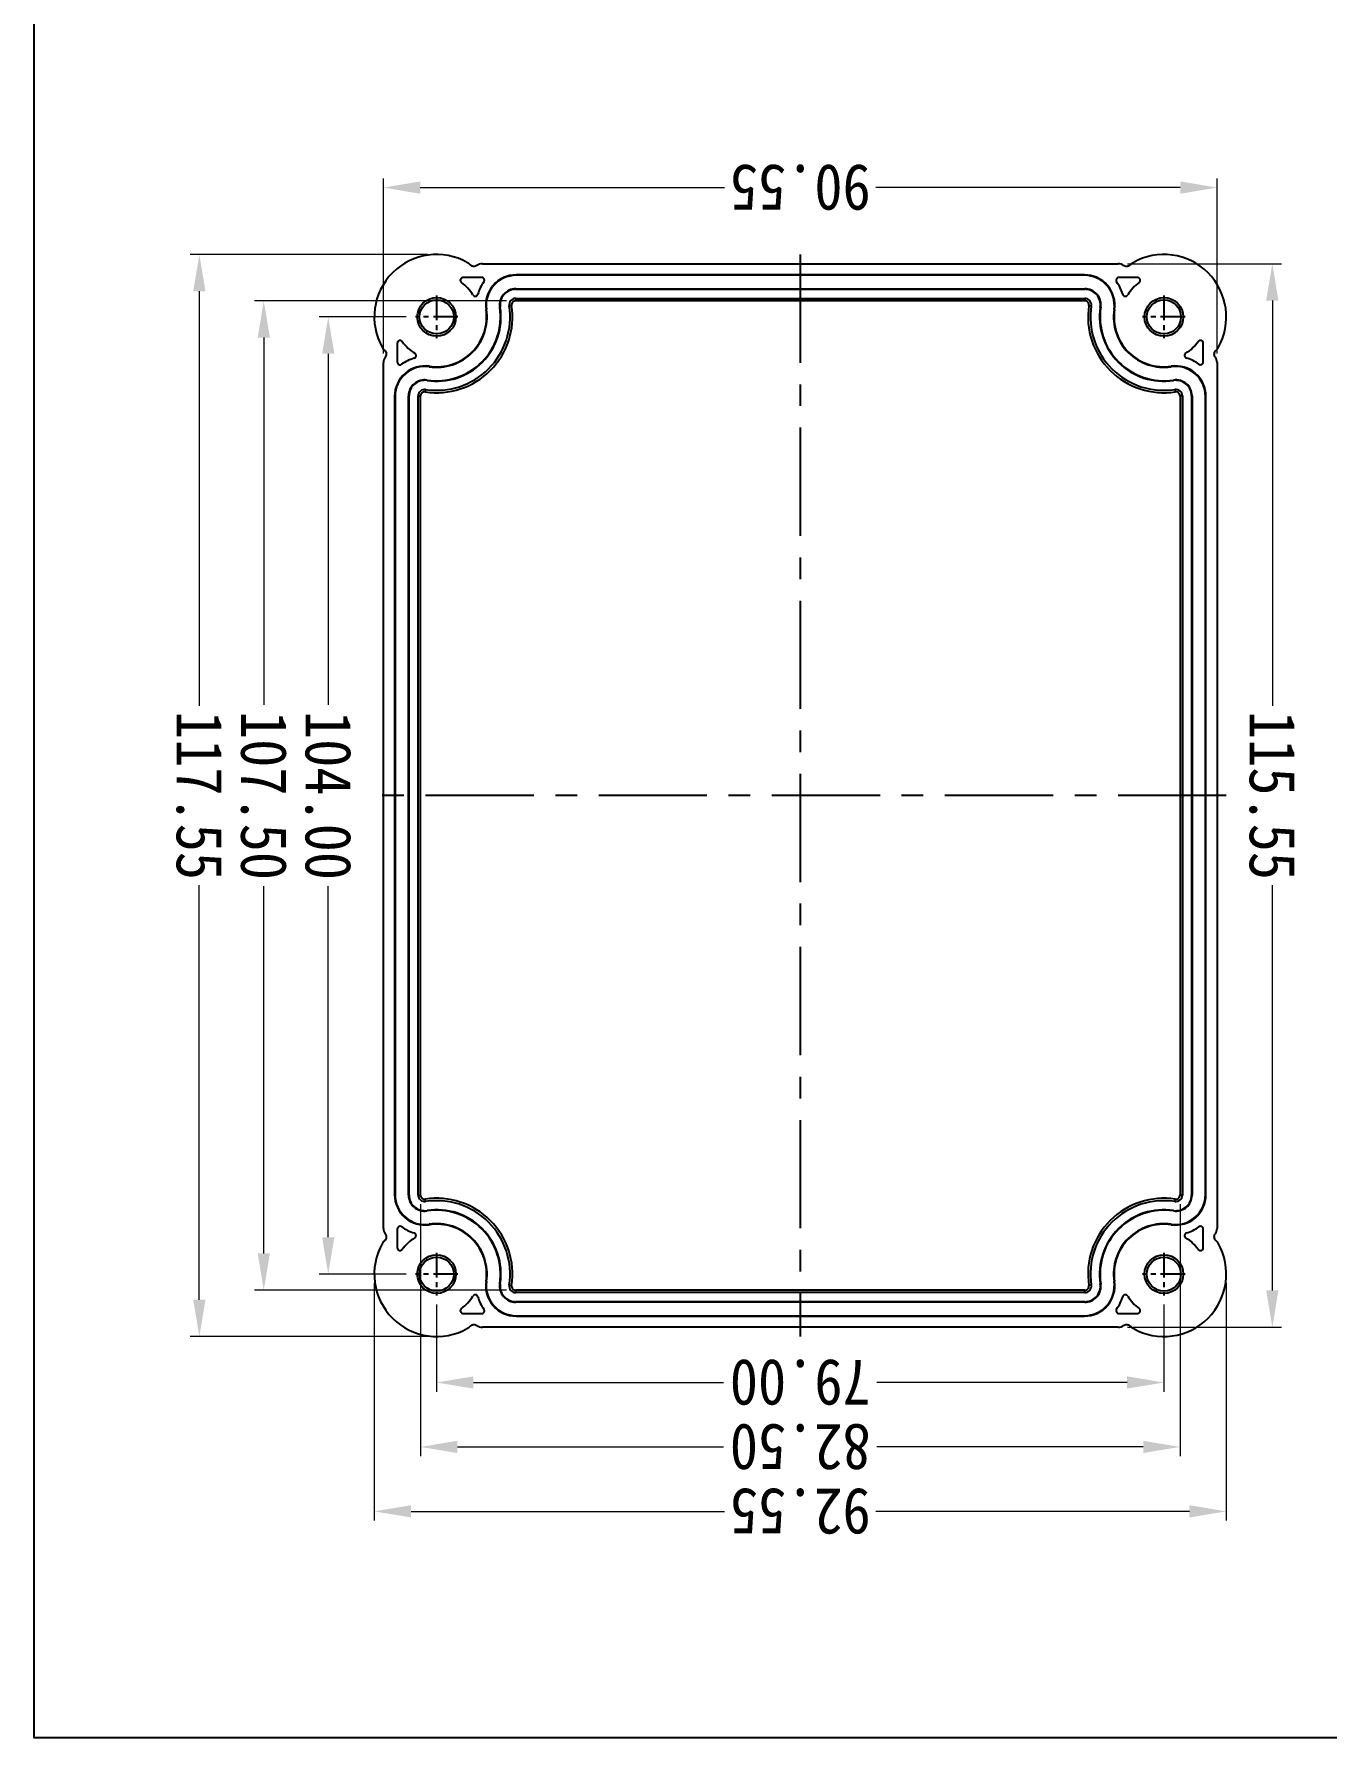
# Model space of a CAD drawing. Header units: millimetres. Extents: x 306 to 1885, y 393 to 1000.
# Drawn here: x 1016.4 to 1156.9, y 392.7 to 577.9 of the extents above; entities that cross this region are included whole.
import ezdxf

# ---------------------------------------------------------------- set-up
doc = ezdxf.new("R2010")
doc.units = ezdxf.units.MM
doc.linetypes.add('CENTER', pattern=[50.8, 31.75, -6.35, 6.35, -6.35])
doc.layers.add('dim', color=3, linetype='Continuous', lineweight=9)
doc.styles.add('FFS', font='SIMFANG.TTF', dxfattribs={"width": 0.9})
doc.dimstyles.new('YanXiu', dxfattribs={"dimtxt": 2.5, "dimasz": 2.2, "dimexe": 1, "dimexo": 0.6, "dimgap": 0.66, "dimtad": 0, "dimzin": 1, "dimdsep": 46, "dimtxsty": 'FFS', "dimcen": 0, "dimclrd": 256, "dimclre": 131, "dimclrt": 42, "dimazin": 0, "dimtfac": 1, "dimtofl": 0, "dimtmove": 0, "dimatfit": 3, "dimfxl": 0, "dimlwd": 5, "dimlwe": 5, "dimarcsym": 0})

# ---------------------------------------------------------------- blocks, each defined once
blk = doc.blocks.new('*u2')
at = {"layer": 'Defpoints', "color": 2}
blk.add_lwpolyline([(-135.77, 94.94), (135.77, 94.94), (135.77, -94.94), (-135.77, -94.94)], close=True, dxfattribs=at)
blk = doc.blocks.new('*D9')
at = {"layer": 'Defpoints', "color": 0}
for p in [(46.28, 77.78), (-46.28, 52), (46.28, 52)]:
    blk.add_point(p, dxfattribs=at)
at = {"layer": 'dim', "color": 131, "lineweight": 5}
for p, q in [((-46.28, 53), (-46.28, 78.78)), ((46.28, 53), (46.28, 78.78))]:
    blk.add_line(p, q, dxfattribs=at)
at = {"layer": 'dim', "lineweight": 5}
for p, q in [((-42.28, 77.78), (-8.22, 77.78)), ((42.28, 77.78), (8.22, 77.78))]:
    blk.add_line(p, q, dxfattribs=at)
at = {"layer": 'dim'}
for points in [[(-42.28, 78.44), (-42.28, 77.11), (-46.28, 77.78)], [(42.28, 78.44), (42.28, 77.11), (46.28, 77.78)]]:
    blk.add_solid(points, dxfattribs=at)
at = {"layer": 'dim', "color": 42, "insert": (0, 77.78), "char_height": 5, "attachment_point": 5, "style": 'FFS'}
blk.add_mtext('92.55', dxfattribs=at)
blk = doc.blocks.new('*D10')
at = {"layer": 'Defpoints', "color": 0}
for p in [(41.25, 70.78), (-41.25, 43.41), (41.25, 43.41)]:
    blk.add_point(p, dxfattribs=at)
at = {"layer": 'dim', "color": 131, "lineweight": 5}
for p, q in [((-41.25, 44.41), (-41.25, 71.78)), ((41.25, 44.41), (41.25, 71.78))]:
    blk.add_line(p, q, dxfattribs=at)
at = {"layer": 'dim', "lineweight": 5}
for p, q in [((-37.25, 70.78), (-8.33, 70.78)), ((37.25, 70.78), (8.33, 70.78))]:
    blk.add_line(p, q, dxfattribs=at)
at = {"layer": 'dim'}
for points in [[(-37.25, 71.44), (-37.25, 70.11), (-41.25, 70.78)], [(37.25, 71.44), (37.25, 70.11), (41.25, 70.78)]]:
    blk.add_solid(points, dxfattribs=at)
at = {"layer": 'dim', "color": 42, "insert": (0, 70.78), "char_height": 5, "attachment_point": 5, "style": 'FFS'}
blk.add_mtext('82.50', dxfattribs=at)
blk = doc.blocks.new('*D11')
at = {"layer": 'Defpoints', "color": 0}
for p in [(39.5, 63.78), (-39.5, 54.31), (39.5, 54.31)]:
    blk.add_point(p, dxfattribs=at)
at = {"layer": 'dim', "color": 131, "lineweight": 5}
for p, q in [((-39.5, 55.31), (-39.5, 64.78)), ((39.5, 55.31), (39.5, 64.78))]:
    blk.add_line(p, q, dxfattribs=at)
at = {"layer": 'dim', "lineweight": 5}
for p, q in [((-35.5, 63.78), (-8.33, 63.78)), ((35.5, 63.78), (8.33, 63.78))]:
    blk.add_line(p, q, dxfattribs=at)
at = {"layer": 'dim'}
for points in [[(-35.5, 64.44), (-35.5, 63.11), (-39.5, 63.78)], [(35.5, 64.44), (35.5, 63.11), (39.5, 63.78)]]:
    blk.add_solid(points, dxfattribs=at)
at = {"layer": 'dim', "color": 42, "insert": (0, 63.78), "char_height": 5, "attachment_point": 5, "style": 'FFS'}
blk.add_mtext('79.00', dxfattribs=at)
blk = doc.blocks.new('*D12')
at = {"layer": 'Defpoints', "color": 0}
for p in [(39.5, 58.78), (39.5, -58.78), (65.28, -58.78)]:
    blk.add_point(p, dxfattribs=at)
at = {"layer": 'dim', "color": 131, "lineweight": 5}
for p, q in [((40.5, 58.78), (66.28, 58.78)), ((40.5, -58.78), (66.28, -58.78))]:
    blk.add_line(p, q, dxfattribs=at)
at = {"layer": 'dim', "lineweight": 5}
for p, q in [((65.28, 54.78), (65.28, 9.73)), ((65.28, -54.78), (65.28, -9.73))]:
    blk.add_line(p, q, dxfattribs=at)
at = {"layer": 'dim'}
for points in [[(64.61, 54.78), (65.94, 54.78), (65.28, 58.78)], [(64.61, -54.78), (65.94, -54.78), (65.28, -58.78)]]:
    blk.add_solid(points, dxfattribs=at)
at = {"layer": 'dim', "color": 42, "insert": (65.28, 0), "char_height": 5, "attachment_point": 5, "rotation": 90, "style": 'FFS'}
blk.add_mtext('117.55', dxfattribs=at)
blk = doc.blocks.new('*D13')
at = {"layer": 'Defpoints', "color": 0}
for p in [(30.91, 53.75), (30.91, -53.75), (58.28, -53.75)]:
    blk.add_point(p, dxfattribs=at)
at = {"layer": 'dim', "color": 131, "lineweight": 5}
for p, q in [((31.91, 53.75), (59.28, 53.75)), ((31.91, -53.75), (59.28, -53.75))]:
    blk.add_line(p, q, dxfattribs=at)
at = {"layer": 'dim', "lineweight": 5}
for p, q in [((58.28, 49.75), (58.28, 9.84)), ((58.28, -49.75), (58.28, -9.84))]:
    blk.add_line(p, q, dxfattribs=at)
at = {"layer": 'dim'}
for points in [[(57.61, 49.75), (58.94, 49.75), (58.28, 53.75)], [(57.61, -49.75), (58.94, -49.75), (58.28, -53.75)]]:
    blk.add_solid(points, dxfattribs=at)
at = {"layer": 'dim', "color": 42, "insert": (58.28, 0), "char_height": 5, "attachment_point": 5, "rotation": 90, "style": 'FFS'}
blk.add_mtext('107.50', dxfattribs=at)
blk = doc.blocks.new('*D14')
at = {"layer": 'Defpoints', "color": 0}
for p in [(41.81, 52), (41.81, -52), (51.28, -52)]:
    blk.add_point(p, dxfattribs=at)
at = {"layer": 'dim', "color": 131, "lineweight": 5}
for p, q in [((42.81, 52), (52.28, 52)), ((42.81, -52), (52.28, -52))]:
    blk.add_line(p, q, dxfattribs=at)
at = {"layer": 'dim', "lineweight": 5}
for p, q in [((51.28, 48), (51.28, 9.84)), ((51.28, -48), (51.28, -9.84))]:
    blk.add_line(p, q, dxfattribs=at)
at = {"layer": 'dim'}
for points in [[(50.61, 48), (51.94, 48), (51.28, 52)], [(50.61, -48), (51.94, -48), (51.28, -52)]]:
    blk.add_solid(points, dxfattribs=at)
at = {"layer": 'dim', "color": 42, "insert": (51.28, 0), "char_height": 5, "attachment_point": 5, "rotation": 90, "style": 'FFS'}
blk.add_mtext('104.00', dxfattribs=at)
blk = doc.blocks.new('*D7')
at = {"layer": 'Defpoints', "color": 0}
for p in [(-45.28, -47.04), (45.28, -47.04), (45.28, -66.05)]:
    blk.add_point(p, dxfattribs=at)
at = {"layer": 'dim', "color": 131, "lineweight": 5}
for p, q in [((-45.28, -48.04), (-45.28, -67.05)), ((45.28, -48.04), (45.28, -67.05))]:
    blk.add_line(p, q, dxfattribs=at)
at = {"layer": 'dim', "lineweight": 5}
for p, q in [((-41.28, -66.05), (-8.22, -66.05)), ((41.28, -66.05), (8.22, -66.05))]:
    blk.add_line(p, q, dxfattribs=at)
at = {"layer": 'dim'}
for points in [[(-41.28, -65.38), (-41.28, -66.72), (-45.28, -66.05)], [(41.28, -65.38), (41.28, -66.72), (45.28, -66.05)]]:
    blk.add_solid(points, dxfattribs=at)
at = {"layer": 'dim', "color": 42, "insert": (0, -66.05), "char_height": 5, "attachment_point": 5, "style": 'FFS'}
blk.add_mtext('90.55', dxfattribs=at)
blk = doc.blocks.new('*D8')
at = {"layer": 'Defpoints', "color": 0}
for p in [(-51.28, 57.78), (-34.54, 57.78), (-34.54, -57.78)]:
    blk.add_point(p, dxfattribs=at)
at = {"layer": 'dim', "color": 131, "lineweight": 5}
for p, q in [((-35.54, 57.78), (-52.28, 57.78)), ((-35.54, -57.78), (-52.28, -57.78))]:
    blk.add_line(p, q, dxfattribs=at)
at = {"layer": 'dim', "lineweight": 5}
for p, q in [((-51.28, 53.78), (-51.28, 9.73)), ((-51.28, -53.78), (-51.28, -9.73))]:
    blk.add_line(p, q, dxfattribs=at)
at = {"layer": 'dim'}
for points in [[(-51.94, 53.78), (-50.61, 53.78), (-51.28, 57.78)], [(-51.94, -53.78), (-50.61, -53.78), (-51.28, -57.78)]]:
    blk.add_solid(points, dxfattribs=at)
at = {"layer": 'dim', "color": 42, "insert": (-51.28, 0), "char_height": 5, "attachment_point": 5, "rotation": 90, "style": 'FFS'}
blk.add_mtext('115.55', dxfattribs=at)
blk = doc.blocks.new('u97')
at = {"color": 7}
for p, q in [((-34.537, 57.777), (34.537, 57.777)), ((-34.606, 56.277), (-36.638, 56.277)), ((30.872, 56.569), (-30.872, 56.569)), ((-30.872, 56.517), (-30.872, 56.569)), ((30.872, 56.517), (-30.872, 56.517)), ((30.872, 56.517), (30.872, 56.569)), ((36.638, 56.277), (34.606, 56.277)), ((-30.91, 55.055), (30.91, 55.055)), ((-30.91, 55.055), (-30.91, 55.002)), ((-30.91, 55.002), (30.91, 55.002)), ((-30.91, 54.012), (30.91, 54.012)), ((-30.91, 54.012), (-30.91, 53.75)), ((-30.91, 53.75), (30.91, 53.75)), ((30.91, 55.055), (30.91, 55.002)), ((30.91, 54.012), (30.91, 53.75)), ((-34.084, 52.797), (-34.136, 52.789)), ((-32.642, 53.04), (-32.591, 53.048)), ((-31.611, 53.196), (-31.352, 53.235)), ((31.611, 53.196), (31.352, 53.235)), ((32.642, 53.04), (32.591, 53.048)), ((34.084, 52.797), (34.136, 52.789)), ((-43.777, 49.138), (-43.777, 47.106)), ((43.777, 47.106), (43.777, 49.138)), ((-45.277, -47.038), (-45.277, 47.038)), ((-40.297, 46.584), (-40.289, 46.636)), ((40.297, 46.584), (40.289, 46.636)), ((45.277, 47.038), (45.277, -47.038)), ((-40.54, 45.142), (-40.548, 45.091)), ((40.54, 45.142), (40.548, 45.091)), ((-44.017, 43.372), (-44.069, 43.372)), ((-44.069, 43.372), (-44.069, -43.372)), ((-44.017, 43.372), (-44.017, -43.372)), ((-42.555, 43.41), (-42.502, 43.41)), ((-42.555, -43.41), (-42.555, 43.41)), ((-42.502, -43.41), (-42.502, 43.41)), ((-41.512, 43.41), (-41.25, 43.41)), ((-41.512, -43.41), (-41.512, 43.41)), ((-41.25, -43.41), (-41.25, 43.41)), ((-40.696, 44.111), (-40.735, 43.852)), ((40.696, 44.111), (40.735, 43.852)), ((41.512, 43.41), (41.25, 43.41)), ((41.25, 43.41), (41.25, -43.41)), ((41.512, 43.41), (41.512, -43.41)), ((42.555, 43.41), (42.502, 43.41)), ((42.502, 43.41), (42.502, -43.41)), ((42.555, 43.41), (42.555, -43.41)), ((44.017, 43.372), (44.069, 43.372)), ((44.017, -43.372), (44.017, 43.372)), ((44.069, -43.372), (44.069, 43.372)), ((-44.017, -43.372), (-44.069, -43.372)), ((-42.555, -43.41), (-42.502, -43.41)), ((-41.512, -43.41), (-41.25, -43.41)), ((-40.696, -44.111), (-40.735, -43.852)), ((40.696, -44.111), (40.735, -43.852)), ((41.512, -43.41), (41.25, -43.41)), ((42.555, -43.41), (42.502, -43.41)), ((44.017, -43.372), (44.069, -43.372)), ((-40.54, -45.142), (-40.548, -45.091)), ((40.54, -45.142), (40.548, -45.091)), ((-43.777, -47.106), (-43.777, -49.138)), ((-40.297, -46.584), (-40.289, -46.636)), ((40.297, -46.584), (40.289, -46.636)), ((43.777, -49.138), (43.777, -47.09)), ((-34.084, -52.797), (-34.136, -52.789)), ((-32.642, -53.04), (-32.591, -53.048)), ((-31.611, -53.196), (-31.352, -53.235)), ((31.611, -53.196), (31.352, -53.235)), ((32.642, -53.04), (32.591, -53.048)), ((34.084, -52.797), (34.136, -52.789)), ((-30.91, -54.012), (-30.91, -53.75)), ((-30.91, -53.75), (30.91, -53.75)), ((30.91, -54.012), (-30.91, -54.012)), ((-30.91, -55.055), (-30.91, -55.002)), ((30.91, -55.002), (-30.91, -55.002)), ((30.91, -55.055), (-30.91, -55.055)), ((30.91, -54.012), (30.91, -53.75)), ((30.91, -55.055), (30.91, -55.002)), ((-36.638, -56.277), (-34.606, -56.277)), ((-30.872, -56.517), (-30.872, -56.569)), ((-30.872, -56.517), (30.872, -56.517)), ((-30.872, -56.569), (30.872, -56.569)), ((30.872, -56.517), (30.872, -56.569)), ((34.606, -56.277), (36.638, -56.277)), ((34.537, -57.777), (-34.537, -57.777))]:
    blk.add_line(p, q, dxfattribs=at)
at = {"color": 1, "linetype": 'CENTER', "ltscale": 0.370219}
for p, q in [((0, -58.777), (0, 58.777)), ((-46.277, 0), (46.277, 0))]:
    blk.add_line(p, q, dxfattribs=at)
at = {"color": 1, "linetype": 'CENTER', "ltscale": 0.084}
for p, q in [((-39.5, 49.69), (-39.5, 54.31)), ((39.5, 49.69), (39.5, 54.31)), ((-41.81, 52), (-37.19, 52)), ((37.19, 52), (41.81, 52)), ((-39.5, -54.31), (-39.5, -49.69)), ((39.5, -54.31), (39.5, -49.69)), ((-41.81, -52), (-37.19, -52)), ((37.19, -52), (41.81, -52))]:
    blk.add_line(p, q, dxfattribs=at)
at = {"color": 7}
for centre, radius in [((-39.5, 52), 2.1), ((-39.5, 52), 1.85), ((39.5, 52), 2.1), ((39.5, 52), 1.85), ((-39.5, -52), 2.1), ((39.5, -52), 2.1), ((-39.5, -52), 1.85), ((39.5, -52), 1.85)]:
    blk.add_circle(centre, radius, dxfattribs=at)
for centre, radius, start, end in [((-39.5, 52), 6.777, 60.33916, 209.67483), ((-36.641, 57.02), 1, 41.03537, 60.33899), ((-34.537, 56.777), 1, 90.00074, 125.87126), ((34.537, 56.777), 1, 54.12874, 89.99926), ((36.641, 57.02), 1, 119.66101, 138.96463), ((39.5, 52), 6.777, 330.32517, 119.66084), ((-36.638, 55.977), 0.3, 90, 234.26297), ((-39.5, 52), 4.6, 31.21781, 54.26297), ((-31.135, 53.387), 4.031, 143.26194, 164.56513), ((-34.606, 55.977), 0.3, 323.26729, 90), ((-30.872, 53.27), 3.299, 89.99542, 188.37506), ((-30.872, 53.27), 3.247, 89.99536, 188.37512), ((30.872, 53.27), 3.299, 351.62497, 90.00455), ((30.872, 53.27), 3.247, 351.62494, 90.00458), ((34.606, 55.977), 0.3, 90, 216.73271), ((31.135, 53.387), 4.031, 15.43487, 36.73806), ((39.5, 52), 4.6, 125.73703, 148.78219), ((36.638, 55.977), 0.3, 305.73703, 90), ((-35.31, 54.54), 0.3, 211.21781, 344.55429), ((-30.91, 53.303), 1.752, 89.99393, 188.62823), ((-30.91, 53.303), 1.7, 89.9939, 188.62836), ((-30.91, 53.303), 0.709, 89.98596, 188.63613), ((-30.911, 53.303), 0.447, 89.95217, 188.67067), ((30.91, 53.303), 1.752, 351.37236, 90.00539), ((30.91, 53.303), 1.7, 351.37164, 90.00611), ((30.91, 53.303), 0.709, 351.36375, 90.01365), ((30.911, 53.303), 0.447, 351.33033, 90.04733), ((35.31, 54.54), 0.3, 195.44571, 328.78219), ((-39.5, 52), 8.241, 261.37775, 8.62225), ((-39.5, 52), 7.979, 261.37778, 8.62226), ((-39.5, 52), 6.988, 261.37775, 8.62225), ((-39.5, 52), 6.936, 261.37775, 8.62225), ((-39.5, 52), 5.474, 261.62952, 8.37048), ((-39.5, 52), 5.421, 261.62952, 8.37048), ((39.5, 52), 8.241, 171.37775, 278.62225), ((39.5, 52), 7.979, 171.37778, 278.62225), ((39.5, 52), 6.988, 171.37775, 278.62225), ((39.5, 52), 6.936, 171.37775, 278.62225), ((39.5, 52), 5.474, 171.62952, 278.37048), ((39.5, 52), 5.421, 171.62952, 278.37048), ((-44.52, 49.14), 1, 209.67501, 228.89393), ((-43.477, 49.138), 0.3, 35.73703, 180), ((-39.5, 52), 4.6, 215.73703, 238.78219), ((39.5, 52), 4.6, 301.21781, 324.26297), ((43.477, 49.138), 0.3, 0, 144.26297), ((44.52, 49.14), 1, 311.10607, 330.32499), ((-44.277, 47.038), 1, 144.17359, 179.99925), ((-40.77, 43.372), 3.299, 81.62494, 180.00458), ((-40.77, 43.372), 3.247, 81.62488, 180.00464), ((-43.477, 47.106), 0.3, 180, 306.73271), ((-40.887, 43.635), 4.031, 105.43487, 126.73806), ((-42.04, 47.81), 0.3, 285.44571, 58.78219), ((40.77, 43.372), 3.299, 359.99542, 98.37506), ((40.77, 43.372), 3.247, 359.99536, 98.37512), ((42.04, 47.81), 0.3, 121.21781, 254.55429), ((40.887, 43.635), 4.031, 53.26194, 74.56513), ((43.477, 47.106), 0.3, 233.26729, 0), ((44.277, 47.038), 1, 0.00075, 35.82641), ((-40.803, 43.41), 1.752, 81.37234, 180.00541), ((-40.803, 43.41), 1.7, 81.37164, 180.00611), ((40.803, 43.41), 1.752, 359.99459, 98.62765), ((40.803, 43.41), 1.7, 359.99389, 98.62835), ((-40.803, 43.41), 0.709, 81.36377, 180.01369), ((-40.803, 43.411), 0.447, 81.33033, 180.04733), ((40.803, 43.41), 0.709, 359.98606, 98.63607), ((40.803, 43.411), 0.447, 359.95269, 98.66964), ((-40.77, -43.372), 3.299, 179.99543, 278.37504), ((-40.77, -43.372), 3.247, 179.99537, 278.3751), ((-40.803, -43.41), 1.752, 179.99461, 278.62764), ((-40.803, -43.41), 1.7, 179.99389, 278.62836), ((-40.803, -43.41), 0.709, 179.98613, 278.63593), ((-40.803, -43.411), 0.447, 179.9526, 278.66956), ((-39.5, -52), 8.241, 351.37775, 98.62225), ((-39.5, -52), 7.979, 351.37778, 98.62225), ((39.5, -52), 8.241, 81.37775, 188.62225), ((39.5, -52), 7.979, 81.37778, 188.62226), ((40.77, -43.372), 3.299, 261.62496, 0.00457), ((40.77, -43.372), 3.247, 261.6249, 0.00463), ((40.803, -43.41), 1.752, 261.37236, 0.00539), ((40.803, -43.41), 1.7, 261.37164, 0.00611), ((40.803, -43.41), 0.709, 261.36375, 0.01365), ((40.803, -43.411), 0.447, 261.33033, 0.04733), ((-39.5, -52), 6.988, 351.37775, 98.62225), ((-39.5, -52), 6.936, 351.37775, 98.62225), ((39.5, -52), 6.988, 81.37775, 188.62225), ((39.5, -52), 6.936, 81.37775, 188.62225), ((-44.277, -47.038), 1, 180.00075, 215.82641), ((-43.477, -47.106), 0.3, 53.26729, 180), ((-40.887, -43.635), 4.031, 233.26194, 254.56513), ((-39.5, -52), 4.6, 121.21781, 144.26297), ((-42.04, -47.81), 0.3, 301.21781, 74.55429), ((-39.5, -52), 5.474, 351.62952, 98.37048), ((-39.5, -52), 5.421, 351.62952, 98.37048), ((39.5, -52), 5.474, 81.62952, 188.37048), ((39.5, -52), 5.421, 81.62952, 188.37048), ((42.021, -47.798), 0.3, 105.77196, 239.04155), ((39.5, -52), 4.6, 35.73703, 59.04155), ((40.772, -43.376), 4.295, 285.77069, 306.07168), ((43.477, -47.09), 0.3, 0, 126.07138), ((44.277, -47.038), 1, 324.17359, 359.99925), ((-39.5, -52), 6.777, 150.32517, 299.66084), ((-44.52, -49.14), 1, 131.10607, 150.32499), ((-43.477, -49.138), 0.3, 180, 324.26297), ((39.5, -52), 6.777, 240.33916, 29.67483), ((43.477, -49.138), 0.3, 215.73703, 0), ((44.52, -49.14), 1, 29.67501, 48.89393), ((-30.872, -53.27), 3.299, 171.62496, 270.00457), ((-30.872, -53.27), 3.247, 171.62493, 270.00459), ((-30.91, -53.303), 1.752, 171.37234, 270.00541), ((-30.91, -53.303), 1.7, 171.37164, 270.00611), ((-30.91, -53.303), 0.709, 171.36377, 270.01369), ((-30.911, -53.303), 0.447, 171.33033, 270.04733), ((30.872, -53.27), 3.299, 269.99543, 8.37504), ((30.872, -53.27), 3.247, 269.99537, 8.3751), ((30.91, -53.303), 1.752, 269.99393, 8.62823), ((30.91, -53.303), 1.7, 269.9939, 8.62836), ((30.91, -53.303), 0.709, 269.98599, 8.6361), ((30.911, -53.303), 0.447, 269.95217, 8.67067), ((-39.5, -52), 4.6, 305.73703, 328.78219), ((-35.31, -54.54), 0.3, 15.44571, 148.78219), ((-31.135, -53.387), 4.031, 195.43487, 216.73806), ((31.135, -53.387), 4.031, 323.26194, 344.56513), ((35.31, -54.54), 0.3, 31.21781, 164.55429), ((39.5, -52), 4.6, 211.21781, 234.26297), ((-36.638, -55.977), 0.3, 125.73703, 270), ((-34.606, -55.977), 0.3, 270, 36.73271), ((34.606, -55.977), 0.3, 143.26729, 270), ((36.638, -55.977), 0.3, 270, 54.26297), ((-36.641, -57.02), 1, 299.66101, 318.96463), ((-34.537, -56.777), 1, 234.12874, 269.99926), ((34.537, -56.777), 1, 270.00074, 305.87126), ((36.641, -57.02), 1, 221.03537, 240.33899)]:
    blk.add_arc(centre, radius, start, end, dxfattribs=at)
for points, start_tangent, end_tangent in [([(-35.123, 57.588), (-35.272, 57.509), (-35.438, 57.477), (-35.605, 57.498), (-35.76, 57.568), (-35.887, 57.677)], (-0.8103444, -0.5859539), (-0.6565275, 0.7543021)), ([(35.887, 57.677), (35.76, 57.568), (35.605, 57.498), (35.438, 57.477), (35.272, 57.509), (35.123, 57.588)], (-0.6565275, -0.7543021), (-0.8103444, 0.5859539)), ([(-45.177, 48.386), (-45.07, 48.261), (-45, 48.108), (-44.978, 47.941), (-45.009, 47.774), (-45.088, 47.623)], (0.7534913, -0.6574579), (-0.5853192, -0.8108029)), ([(45.088, 47.623), (45.009, 47.774), (44.978, 47.941), (45, 48.108), (45.07, 48.261), (45.177, 48.386)], (-0.5853192, 0.8108029), (0.7534913, 0.6574579)), ([(-45.088, -47.623), (-45.009, -47.774), (-44.978, -47.941), (-45, -48.108), (-45.07, -48.261), (-45.177, -48.386)], (0.5853192, -0.8108029), (-0.7534913, -0.6574579)), ([(45.177, -48.386), (45.07, -48.261), (45, -48.108), (44.978, -47.941), (45.009, -47.774), (45.088, -47.623)], (-0.7534913, 0.6574579), (0.5853192, 0.8108029)), ([(-35.887, -57.677), (-35.76, -57.568), (-35.605, -57.498), (-35.438, -57.477), (-35.272, -57.509), (-35.123, -57.588)], (0.6565275, 0.7543021), (0.8103444, -0.5859539)), ([(35.123, -57.588), (35.272, -57.509), (35.438, -57.477), (35.605, -57.498), (35.76, -57.568), (35.887, -57.677)], (0.8103444, 0.5859539), (0.6565275, -0.7543021))]:
    blk.add_spline(points, degree=3, dxfattribs=dict(at, start_tangent=start_tangent, end_tangent=end_tangent))
at = {"layer": 'dim'}
for base, p1, p2, picture, middle in [((46.277, 77.777), (-46.277, 52), (46.277, 52), '*D9', (0, 77.777)), ((41.25, 70.777), (-41.25, 43.41), (41.25, 43.41), '*D10', (0, 70.777))]:
    dim = blk.add_linear_dim(base=base, p1=p1, p2=p2, dimstyle='YanXiu', override={"dimtxt": 5, "dimasz": 4, "dimexe": 0.9995, "dimexo": 0.9995, "dimgap": 0.9995}, dxfattribs=at)
    dim.commit()
    dim.dimension.update_dxf_attribs({"geometry": picture, "text_midpoint": middle})
for base, p1, p2, picture, middle in [((39.5, 63.777), (-39.5, 54.31), (39.5, 54.31), '*D11', (0, 63.777)), ((45.277, -66.05), (-45.277, -47.038), (45.277, -47.038), '*D7', (0, -66.05))]:
    dim = blk.add_linear_dim(base=base, p1=p1, p2=p2, dimstyle='YanXiu', override={"dimtxt": 5, "dimasz": 4, "dimexe": 0.9995, "dimexo": 0.9995, "dimgap": 0.9995}, dxfattribs=at)
    dim.commit()
    dim.dimension.update_dxf_attribs({"geometry": picture, "text_midpoint": middle, "dimtype": 128})
for base, p1, p2, picture, middle in [((-51.277, 57.777), (-34.537, -57.777), (-34.537, 57.777), '*D8', (-51.277, 0)), ((51.277, -52), (41.81, 52), (41.81, -52), '*D14', (51.277, 0))]:
    dim = blk.add_linear_dim(base=base, p1=p1, p2=p2, angle=90, dimstyle='YanXiu', override={"dimtxt": 5, "dimasz": 4, "dimexe": 0.9995, "dimexo": 0.9995, "dimgap": 0.9995}, dxfattribs=at)
    dim.commit()
    dim.dimension.update_dxf_attribs({"geometry": picture, "text_midpoint": middle, "dimtype": 128})
for base, p1, p2, picture, middle in [((65.277, -58.777), (39.5, 58.777), (39.5, -58.777), '*D12', (65.277, 0)), ((58.277, -53.75), (30.91, 53.75), (30.911, -53.75), '*D13', (58.277, 0))]:
    dim = blk.add_linear_dim(base=base, p1=p1, p2=p2, angle=90, dimstyle='YanXiu', override={"dimtxt": 5, "dimasz": 4, "dimexe": 0.9995, "dimexo": 0.9995, "dimgap": 0.9995}, dxfattribs=at)
    dim.commit()
    dim.dimension.update_dxf_attribs({"geometry": picture, "text_midpoint": middle})
blk = doc.blocks.new('u50')
blk.add_blockref('u97', (134, 201.416))
at = {"layer": 'Defpoints', "xscale": 1.599999999999909, "yscale": 1.600000000000023, "zscale": 1.6}
blk.add_blockref('*u2', (0, 151.906), dxfattribs=at)

msp = doc.modelspace()

# ---------------------------------------------------------------- block references
at = {"rotation": 180}
msp.add_blockref('u50', (1233.67, 696.54), dxfattribs=at)

doc.saveas('drawing.dxf')
